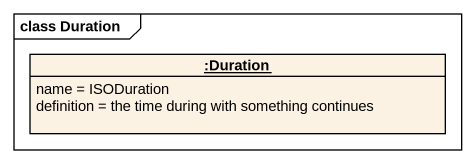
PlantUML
@startuml
mainframe class Duration
hide circle
hide empty members
object ":Duration" as Duration {
  name = ISODuration
  definition = the time during with something continues
}
@enduml
